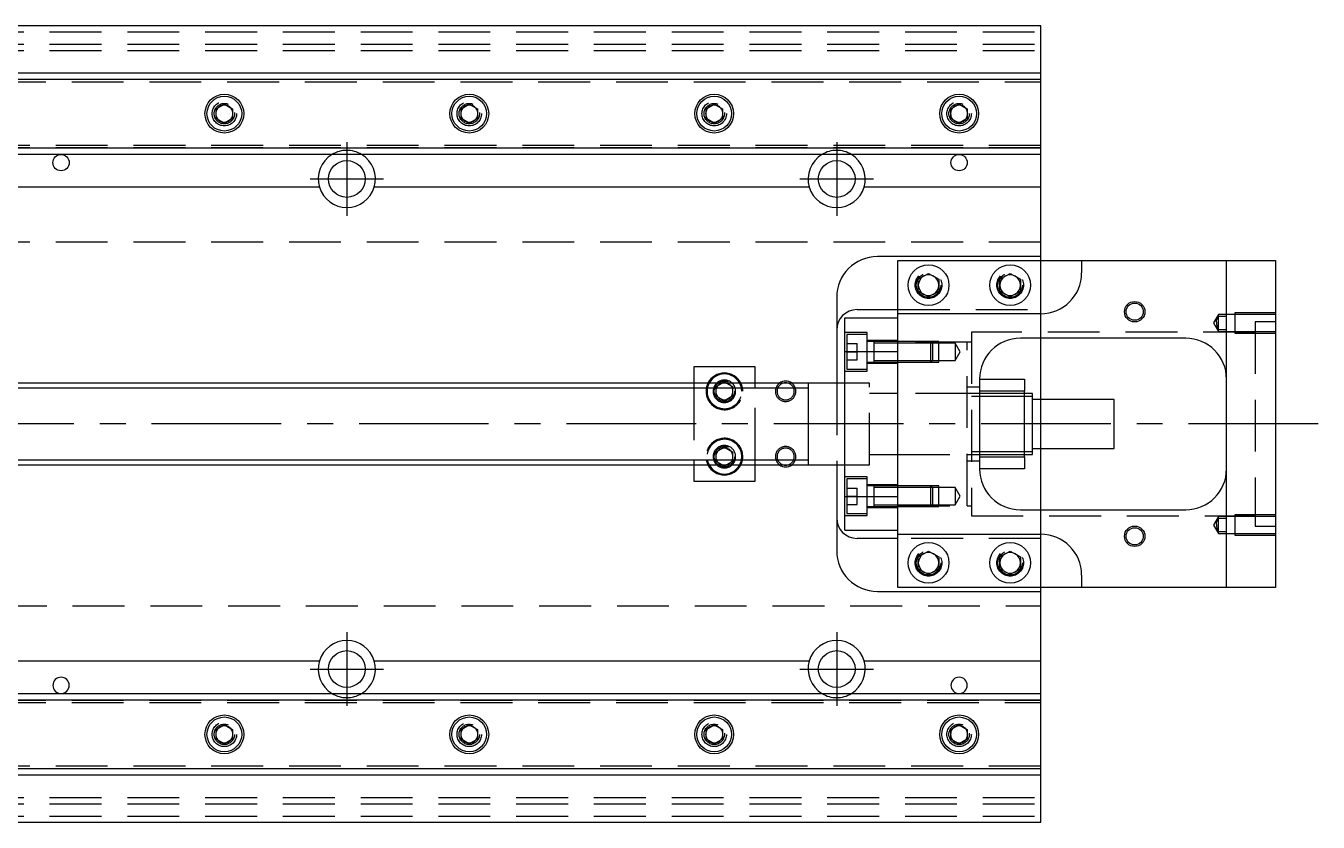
# Model space of a CAD drawing. Extents: x -20 to 932, y -265 to 102.
# Drawn here: x 451.4 to 767.9, y -97.5 to 97.5 of the extents above; entities that cross this region are included whole.
import ezdxf

# ---------------------------------------------------------------- set-up
doc = ezdxf.new("R2010")
doc.units = 0
doc.linetypes.add('CENTER', pattern=[50.8, 31.75, -6.35, 6.35, -6.35])
doc.linetypes.add('DASHED', pattern=[19.05, 12.7, -6.35])
doc.layers.get('0').update_dxf_attribs({"linetype": 'CONTINUOUS'})
doc.layers.add('CENTER', color=1, linetype='CENTER')

msp = doc.modelspace()

# ---------------------------------------------------------------- linework, layer by layer
at = {"color": 3, "linetype": 'DASHED'}
for p, q in [((0, 96), (700, 96)), ((0, 93), (700, 93)), ((0, 91.5), (700, 91.5)), ((424.5, 84.403994), (700, 84.403994)), ((424.5, 83.8), (700, 83.8)), ((502.483582, 76.286038), (502.5, 76)), ((562.483582, 76.286038), (562.5, 76)), ((622.483582, 76.286038), (622.5, 76)), ((677.5, 76), (677.534018, 76.411016)), ((700, 68.2), (424.5, 68.2)), ((700, 67.596006), (424.5, 67.596006)), ((700, 44.5), (5.640312, 44.5)), ((700, 28), (700, 40)), ((669.5, 34), (669.520026, 34.346056)), ((689.5, 34), (689.520026, 34.346056)), ((665, 28), (700, 28)), ((665, 17.78342), (665, 26)), ((700, 27), (700, 28)), ((700, 21), (700, 27)), ((743.5, 26.848738), (742.287564, 24.748738)), ((743.060666, 25.226886), (743.163852, 25.611128)), ((743.163852, 25.611128), (743.302956, 25.985522)), ((743.302956, 25.985522), (743.5, 26.435254)), ((743.5, 26.435254), (743.5, 26.848738)), ((747.5, 26.848738), (743.5, 26.848738)), ((743.5, 23.06222), (743.5, 26.435794)), ((743.5, 26.435254), (745.5, 26.435254)), ((747.5, 27.248732), (747.5, 22.248742)), ((757.5, 27.248732), (747.5, 27.248732)), ((757.5, 26.848738), (747.5, 26.848738)), ((657.5, 22.42767), (652, 22.42767)), ((657.5, 12.92767), (657.5, 22.42767)), ((683, 22.5), (683, -22.5)), ((752.5, 22.5), (683, 22.5)), ((742.287564, 24.748738), (743.5, 22.648738)), ((743.016436, 24.911344), (743.060666, 25.226886)), ((743.5, 22.648738), (743.5, 23.06222)), ((745.5, 23.06222), (743.5, 23.06222)), ((743.5, 22.648738), (747.5, 22.648738)), ((747.5, 22.648738), (757.5, 22.648738)), ((747.5, 22.248742), (757.5, 22.248742)), ((752.5, 25), (752.5, -25)), ((757.5, 25), (752.5, 25)), ((652.5, 21.92767), (652.5, 13.42767)), ((657.5, 21.92767), (652.5, 21.92767)), ((652.5, 19.67767), (655, 19.67767)), ((655, 17.67767), (655, 19.67767)), ((665, 20.42767), (657.5, 20.42767)), ((659.1, 20.17767), (657.5, 20.17767)), ((659.1, 20.17767), (659.095, 20.17767)), ((659.1, 20.17767), (659.1, 19.92022)), ((659.105, 20.17767), (659.1, 20.17767)), ((664.99998, 20.17767), (659.1, 20.17767)), ((659.1, 19.92022), (659.1, 15.435068)), ((664.99998, 19.77767), (659.1, 19.77767)), ((673.1, 20.17767), (665, 20.17767)), ((673.1, 20.177664), (665, 20.177664)), ((682, 20), (665, 20)), ((673.5, 19.77767), (665, 19.77767)), ((673.1, 15.17767), (673.1, 20.17767)), ((673.5, 19.77767), (673.1, 20.17767)), ((675, 20.177664), (673.10002, 20.177664)), ((673.5, 19.77767), (673.5, 15.57767)), ((675, 19.77767), (673.50002, 19.77767)), ((675, 15.177674), (675, 20.177664)), ((679, 19.77767), (675, 19.77767)), ((679, 19.77767), (679, 15.57767)), ((680.212436, 17.67767), (679, 19.77767)), ((682, -20), (682, 20)), ((683, 20), (682, 20)), ((652.5, 17.67767), (655, 17.67767)), ((655, 15.67767), (655, 17.67767)), ((679, 15.57767), (680.212436, 17.67767)), ((652, 12.92767), (657.5, 12.92767)), ((652.5, 15.67767), (655, 15.67767)), ((652.5, 13.42767), (657.5, 13.42767)), ((657.5, 15.17767), (659.1, 15.17767)), ((657.5, 14.92767), (665, 14.92767)), ((659.095, 15.17767), (659.1, 15.17767)), ((659.1, 15.57767), (664.99998, 15.57767)), ((659.1, 15.435068), (659.1, 15.17767)), ((659.1, 15.17767), (659.105, 15.17767)), ((659.1, 15.17767), (664.99998, 15.17767)), ((665, 15.57767), (673.5, 15.57767)), ((665, 15.177674), (673.1, 15.177674)), ((665, 15.17767), (673.1, 15.17767)), ((673.1, 15.17767), (673.5, 15.57767)), ((673.10002, 15.177674), (675, 15.177674)), ((673.50002, 15.57767), (675, 15.57767)), ((675, 15.57767), (679, 15.57767)), ((615, 10), (615, 8.75)), ((620.5, 9.1547), (621.964102, 10)), ((623.035898, 10), (624.5, 9.1547)), ((630, 8.75), (630, 10)), ((643, 10), (642.995, 10)), ((643.005, 10), (643, 10)), ((650, 10), (650, -10)), ((658, 10), (652, 10)), ((658, -10), (658, 10)), ((615, 8.75), (615, -8.75)), ((620, 8), (620.018502, 8.303588)), ((620.5, 8.75), (620.5, 9.1547)), ((620.5, 6.8453), (620.5, 8.75)), ((622.5, 5.690598), (620.5, 6.8453)), ((624.5, 6.8453), (622.5, 5.690598)), ((624.5, 9.1547), (624.5, 8.75)), ((624.5, 8.75), (624.5, 6.8453)), ((630, -8.75), (630, 8.75)), ((665, 7.5), (658, 7.5)), ((682, 7.5), (665, 7.5)), ((685, 9), (682, 9)), ((683, 7.5), (682, 7.5)), ((683, 7.5), (682.995, 7.5)), ((685, 7.5), (683, 7.5)), ((683.005, 7.5), (683, 7.5)), ((696, 7.5), (685, 7.5)), ((700, -6), (700, 6)), ((620.5, -6.8453), (622.5, -5.690598)), ((622.5, -5.690598), (624.5, -6.8453)), ((615, -8.75), (615, -10)), ((620, -8), (620.018502, -7.696412)), ((620.5, -8.75), (620.5, -6.8453)), ((620.5, -9.1547), (620.5, -8.75)), ((621.964102, -10), (620.5, -9.1547)), ((624.5, -9.1547), (623.035898, -10)), ((624.5, -6.8453), (624.5, -8.75)), ((624.5, -8.75), (624.5, -9.1547)), ((630, -10), (630, -8.75)), ((658, -7.5), (665, -7.5)), ((665, -7.5), (682, -7.5)), ((682, -7.5), (683, -7.5)), ((682, -9), (685, -9)), ((682.995, -7.5), (683, -7.5)), ((683, -7.5), (685, -7.5)), ((683, -7.5), (683.005, -7.5)), ((685, -7.5), (696, -7.5)), ((642.995, -10), (643, -10)), ((643, -10), (643.005, -10)), ((652, -10), (658, -10)), ((657.5, -12.92767), (652, -12.92767)), ((652.5, -13.42767), (652.5, -21.92767)), ((657.5, -13.42767), (652.5, -13.42767)), ((652.5, -15.67767), (655, -15.67767)), ((655, -17.67767), (655, -15.67767)), ((657.5, -22.42767), (657.5, -12.92767)), ((665, -14.92767), (657.5, -14.92767)), ((659.1, -15.17767), (657.5, -15.17767)), ((659.1, -15.17767), (659.095, -15.17767)), ((659.1, -15.17767), (659.1, -15.435118)), ((664.99998, -15.17767), (659.1, -15.17767)), ((659.105, -15.17767), (659.1, -15.17767)), ((659.1, -15.435118), (659.1, -19.920272)), ((664.99998, -15.57767), (659.1, -15.57767)), ((673.1, -15.17767), (665, -15.17767)), ((673.1, -15.177674), (665, -15.177674)), ((673.5, -15.57767), (665, -15.57767)), ((673.1, -20.17767), (673.1, -15.17767)), ((673.5, -15.57767), (673.1, -15.17767)), ((675, -15.177674), (673.10002, -15.177674)), ((673.5, -15.57767), (673.5, -19.77767)), ((675, -15.57767), (673.50002, -15.57767)), ((675, -20.177664), (675, -15.177674)), ((679, -15.57767), (675, -15.57767)), ((679, -15.57767), (679, -19.77767)), ((680.212436, -17.67767), (679, -15.57767)), ((652.5, -17.67767), (655, -17.67767)), ((655, -19.67767), (655, -17.67767)), ((665, -26), (665, -17.78342)), ((679, -19.77767), (680.212436, -17.67767)), ((652.5, -19.67767), (655, -19.67767)), ((652.5, -21.92767), (657.5, -21.92767)), ((657.5, -20.17767), (659.1, -20.17767)), ((657.5, -20.42767), (665, -20.42767)), ((659.095, -20.17767), (659.1, -20.17767)), ((659.1, -19.77767), (664.99998, -19.77767)), ((659.1, -19.920272), (659.1, -20.17767)), ((659.1, -20.17767), (664.99998, -20.17767)), ((659.1, -20.17767), (659.105, -20.17767)), ((665, -19.77767), (673.5, -19.77767)), ((665, -20), (682, -20)), ((665, -20.177664), (673.1, -20.177664)), ((665, -20.17767), (673.1, -20.17767)), ((673.1, -20.17767), (673.5, -19.77767)), ((673.10002, -20.177664), (675, -20.177664)), ((673.50002, -19.77767), (675, -19.77767)), ((675, -19.77767), (679, -19.77767)), ((682, -20), (683, -20)), ((700, -27), (700, -21)), ((652, -22.42767), (657.5, -22.42767)), ((683, -22.5), (752.5, -22.5)), ((743.5, -22.648738), (742.287564, -24.748738)), ((742.287564, -24.748738), (743.5, -26.848738)), ((743.016436, -24.586132), (743.060666, -24.27059)), ((743.060666, -24.27059), (743.163852, -23.886348)), ((743.163852, -23.886348), (743.302956, -23.511954)), ((743.302956, -23.511954), (743.5, -23.06222)), ((743.5, -23.06222), (743.5, -22.648738)), ((747.5, -22.648738), (743.5, -22.648738)), ((743.5, -26.435254), (743.5, -23.06168)), ((743.5, -23.06222), (745.5, -23.06222)), ((747.5, -22.248742), (747.5, -27.248732)), ((757.5, -22.248742), (747.5, -22.248742)), ((757.5, -22.648738), (747.5, -22.648738)), ((752.5, -25), (757.5, -25)), ((700, -28), (665, -28)), ((700, -28), (700, -27)), ((700, -40), (700, -28)), ((743.5, -26.848738), (743.5, -26.435254)), ((745.5, -26.435254), (743.5, -26.435254)), ((743.5, -26.848738), (747.5, -26.848738)), ((747.5, -26.848738), (757.5, -26.848738)), ((747.5, -27.248732), (757.5, -27.248732)), ((669.5, -34), (669.520026, -33.653944)), ((689.5, -34), (689.520026, -33.653944)), ((5.640312, -44.5), (700, -44.5)), ((424.5, -67.596006), (700, -67.596006)), ((424.5, -68.2), (700, -68.2)), ((497.5, -76), (497.534018, -75.588984)), ((557.5, -76), (557.534018, -75.588984)), ((622.483582, -75.713962), (622.5, -76)), ((682.483582, -75.713962), (682.5, -76)), ((700, -83.8), (424.5, -83.8)), ((700, -84.403994), (424.5, -84.403994)), ((0, -91.5), (700, -91.5)), ((0, -93), (700, -93)), ((0, -96), (700, -96))]:
    msp.add_line(p, q, dxfattribs=at)
at = {"color": 7, "linetype": 'CONTINUOUS'}
for p, q in [((700, 97.5), (425, 97.5)), ((700, 86), (700, 97.5)), ((425, 86), (700, 86)), ((700, 84.460392), (700, 86)), ((425, 84.460392), (700, 84.460392)), ((700, 67.539608), (700, 84.460392)), ((498, 77.1547), (500, 78.309402)), ((498, 74.8453), (498, 77.1547)), ((500, 78.309402), (502, 77.1547)), ((502, 77.1547), (502, 74.8453)), ((558, 77.1547), (560, 78.309402)), ((558, 74.8453), (558, 77.1547)), ((560, 78.309402), (562, 77.1547)), ((562, 77.1547), (562, 74.8453)), ((618, 77.1547), (620, 78.309402)), ((618, 74.8453), (618, 77.1547)), ((620, 78.309402), (622, 77.1547)), ((622, 77.1547), (622, 74.8453)), ((678, 77.1547), (680, 78.309402)), ((678, 74.8453), (678, 77.1547)), ((680, 78.309402), (682, 77.1547)), ((682, 77.1547), (682, 74.8453)), ((500, 73.690598), (498, 74.8453)), ((502, 74.8453), (500, 73.690598)), ((560, 73.690598), (558, 74.8453)), ((562, 74.8453), (560, 73.690598)), ((620, 73.690598), (618, 74.8453)), ((622, 74.8453), (620, 73.690598)), ((680, 73.690598), (678, 74.8453)), ((682, 74.8453), (680, 73.690598)), ((700, 67.539608), (425, 67.539608)), ((700, 66), (700, 67.539608)), ((700, 66), (425, 66)), ((700, 58), (700, 66)), ((523.291796, 58), (425, 58)), ((643.291796, 58), (536.708204, 58)), ((700, 58), (656.708204, 58)), ((700, 41), (700, 58)), ((700, 41), (660, 41)), ((665, 27), (665, 40)), ((665, 40), (710, 40)), ((700, 40), (700, 41)), ((710, 40), (710, 37)), ((710, 40), (745.5, 40)), ((745.5, -40), (745.5, 40)), ((745.5, 40), (757.5, 40)), ((757.5, 40), (757.5, -40)), ((670, 35.443376), (672.5, 36.886752)), ((670, 32.556624), (670, 35.443376)), ((672.5, 36.886752), (675, 35.443376)), ((675, 35.443376), (675, 32.556624)), ((690, 35.443376), (692.5, 36.886752)), ((690, 32.556624), (690, 35.443376)), ((692.5, 36.886752), (695, 35.443376)), ((695, 35.443376), (695, 32.556624)), ((672.5, 31.113248), (670, 32.556624)), ((675, 32.556624), (672.5, 31.113248)), ((692.5, 31.113248), (690, 32.556624)), ((695, 32.556624), (692.5, 31.113248)), ((650, 31), (650, 10)), ((652, 17.78342), (652, 26)), ((652, 26), (665, 26)), ((655, 28), (665, 28)), ((700, 27), (665, 27)), ((665, 17.78342), (665, 27)), ((735.5, 21), (695, 21)), ((700, 6), (700, 21)), ((652, 17.78342), (665, 17.78342)), ((652, -17.78342), (652, 17.78342)), ((665, -17.78342), (665, 17.78342)), ((665, -17.78342), (665, 17.78342)), ((615, 14), (615, 10)), ((630, 14), (615, 14)), ((630, 10), (630, 14)), ((643, 10), (425, 10)), ((621.964102, 10), (622.5, 10.309402)), ((622.5, 10.309402), (623.035898, 10)), ((643, 10.000006), (643, -10.000006)), ((652, 10), (643, 10)), ((685, 11), (696, 11)), ((685, 11), (685, -11)), ((696, 11), (696, 8)), ((685, 6.75), (683, 6.75)), ((696, 8), (685, 8)), ((696, 6.75), (685, 6.75)), ((696, -8), (696, 8)), ((698, 7.5), (696, 7.5)), ((698, 6.75), (696, 6.75)), ((698, -7.5), (698, 7.5)), ((718, 6), (698, 6)), ((718, -6), (718, 6)), ((698, -6), (718, -6)), ((700, -21), (700, -6)), ((683, -6.75), (685, -6.75)), ((685, -6.75), (696, -6.75)), ((685, -8), (696, -8)), ((696, -6.75), (698, -6.75)), ((696, -7.5), (698, -7.5)), ((696, -8), (696, -11)), ((425, -10), (643, -10)), ((615, -10), (615, -14)), ((622.5, -10.309402), (621.964102, -10)), ((623.035898, -10), (622.5, -10.309402)), ((630, -14), (630, -10)), ((643, -10), (652, -10)), ((650, -10), (650, -31)), ((696, -11), (685, -11)), ((615, -14), (630, -14)), ((652, -17.78342), (665, -17.78342)), ((652, -26), (652, -17.78342)), ((665, -27), (665, -17.78342)), ((695, -21), (735.5, -21)), ((652, -26), (665, -26)), ((665, -28), (655, -28)), ((665, -27), (700, -27)), ((665, -40), (665, -27)), ((670, -32.556624), (672.5, -31.113248)), ((672.5, -31.113248), (675, -32.556624)), ((690, -32.556624), (692.5, -31.113248)), ((692.5, -31.113248), (695, -32.556624)), ((670, -35.443376), (670, -32.556624)), ((675, -32.556624), (675, -35.443376)), ((690, -35.443376), (690, -32.556624)), ((695, -32.556624), (695, -35.443376)), ((672.5, -36.886752), (670, -35.443376)), ((675, -35.443376), (672.5, -36.886752)), ((692.5, -36.886752), (690, -35.443376)), ((695, -35.443376), (692.5, -36.886752)), ((710, -37), (710, -40)), ((660, -41), (700, -41)), ((710, -40), (665, -40)), ((700, -41), (700, -40)), ((700, -58), (700, -41)), ((745.5, -40), (710, -40)), ((757.5, -40), (745.5, -40)), ((425, -58), (523.291796, -58)), ((536.708204, -58), (643.291796, -58)), ((656.708204, -58), (700, -58)), ((700, -66), (700, -58)), ((425, -66), (700, -66)), ((700, -67.539608), (700, -66)), ((425, -67.539608), (700, -67.539608)), ((700, -84.460392), (700, -67.539608)), ((498, -74.8453), (500, -73.690598)), ((498, -77.1547), (498, -74.8453)), ((500, -73.690598), (502, -74.8453)), ((502, -74.8453), (502, -77.1547)), ((558, -74.8453), (560, -73.690598)), ((558, -77.1547), (558, -74.8453)), ((560, -73.690598), (562, -74.8453)), ((562, -74.8453), (562, -77.1547)), ((618, -74.8453), (620, -73.690598)), ((618, -77.1547), (618, -74.8453)), ((620, -73.690598), (622, -74.8453)), ((622, -74.8453), (622, -77.1547)), ((678, -74.8453), (680, -73.690598)), ((678, -77.1547), (678, -74.8453)), ((680, -73.690598), (682, -74.8453)), ((682, -74.8453), (682, -77.1547)), ((500, -78.309402), (498, -77.1547)), ((502, -77.1547), (500, -78.309402)), ((560, -78.309402), (558, -77.1547)), ((562, -77.1547), (560, -78.309402)), ((620, -78.309402), (618, -77.1547)), ((622, -77.1547), (620, -78.309402)), ((680, -78.309402), (678, -77.1547)), ((682, -77.1547), (680, -78.309402)), ((700, -84.460392), (425, -84.460392)), ((700, -86), (700, -84.460392)), ((700, -86), (425, -86)), ((700, -97.5), (700, -86)), ((425, -97.5), (700, -97.5))]:
    msp.add_line(p, q, dxfattribs=at)
at = {"color": 3, "linetype": 'CONTINUOUS'}
for p, q in [((643, 8.75), (425, 8.75)), ((425, -8.75), (643, -8.75))]:
    msp.add_line(p, q, dxfattribs=at)
at = {"color": 7, "linetype": 'CONTINUOUS'}
for centre, radius in [((500, 76), 4.75), ((500, 76), 4.25), ((560, 76), 4.75), ((560, 76), 4.25), ((620, 76), 4.75), ((620, 76), 4.25), ((680, 76), 4.75), ((680, 76), 4.25), ((460, 64), 2), ((530, 60), 4.5), ((650, 60), 4.5), ((680, 64), 2), ((672.5, 34), 5), ((692.5, 34), 5), ((723, 27.5), 2.1), ((723, -27.5), 2.1), ((672.5, -34), 5), ((692.5, -34), 5), ((530, -60), 4.5), ((650, -60), 4.5), ((500, -76), 4.75), ((500, -76), 4.25), ((560, -76), 4.75), ((560, -76), 4.25), ((620, -76), 4.75), ((620, -76), 4.25), ((680, -76), 4.75), ((680, -76), 4.25)]:
    msp.add_circle(centre, radius, dxfattribs=at)
at = {"color": 3, "linetype": 'DASHED'}
for centre, radius in [((500, 76), 3), ((500, 76), 2.5), ((560, 76), 3), ((560, 76), 2.5), ((620, 76), 3), ((620, 76), 2.5), ((680, 76), 3), ((680, 76), 2.5), ((672.5, 34), 3.25), ((672.5, 34), 3), ((692.5, 34), 3.25), ((692.5, 34), 3), ((622.5, 8), 2.5), ((622.5, -8), 2.5), ((672.5, -34), 3.25), ((672.5, -34), 3), ((692.5, -34), 3.25), ((692.5, -34), 3), ((500, -76), 3), ((500, -76), 2.5), ((560, -76), 3), ((560, -76), 2.5), ((620, -76), 3), ((620, -76), 2.5), ((680, -76), 3), ((680, -76), 2.5)]:
    msp.add_circle(centre, radius, dxfattribs=at)
at = {"color": 3, "linetype": 'CONTINUOUS'}
for centre in [(723, 27.5), (723, -27.5)]:
    msp.add_circle(centre, 2.5, dxfattribs=at)
at = {"color": 7, "linetype": 'CONTINUOUS'}
for centre, radius, start, end in [((500, 76), 2.1, 162.24721, 180), ((500, 76), 2.1, 180, 197.75279), ((500, 76), 2.1, 137.75279, 162.24721), ((500, 76), 2.1, 102.24721, 137.75279), ((500, 76), 2.1, 77.75279, 102.24721), ((500, 76), 2.1, 42.24721, 77.75279), ((500, 76), 2.1, 17.75279, 42.24721), ((500, 76), 2.1, 342.24721, 17.75279), ((560, 76), 2.1, 162.24721, 180), ((560, 76), 2.1, 180, 197.75279), ((560, 76), 2.1, 137.75279, 162.24721), ((560, 76), 2.1, 102.24721, 137.75279), ((560, 76), 2.1, 77.75279, 102.24721), ((560, 76), 2.1, 42.24721, 77.75279), ((560, 76), 2.1, 17.75279, 42.24721), ((560, 76), 2.1, 342.24721, 17.75279), ((620, 76), 2.1, 162.24721, 180), ((620, 76), 2.1, 180, 197.75279), ((620, 76), 2.1, 137.75279, 162.24721), ((620, 76), 2.1, 102.24721, 137.75279), ((620, 76), 2.1, 77.75279, 102.24721), ((620, 76), 2.1, 42.24721, 77.75279), ((620, 76), 2.1, 17.75279, 42.24721), ((620, 76), 2.1, 342.24721, 17.75279), ((680, 76), 2.1, 162.24721, 180), ((680, 76), 2.1, 180, 197.75279), ((680, 76), 2.1, 137.75279, 162.24721), ((680, 76), 2.1, 102.24721, 137.75279), ((680, 76), 2.1, 77.75279, 102.24721), ((680, 76), 2.1, 42.24721, 77.75279), ((680, 76), 2.1, 17.75279, 42.24721), ((680, 76), 2.1, 342.24721, 17.75279), ((500, 76), 2.1, 197.75279, 222.24721), ((500, 76), 2.1, 222.24721, 257.75279), ((500, 76), 2.1, 257.75279, 282.24721), ((500, 76), 2.1, 282.24721, 317.75279), ((500, 76), 2.1, 317.75279, 342.24721), ((560, 76), 2.1, 197.75279, 222.24721), ((560, 76), 2.1, 222.24721, 257.75279), ((560, 76), 2.1, 257.75279, 282.24721), ((560, 76), 2.1, 282.24721, 317.75279), ((560, 76), 2.1, 317.75279, 342.24721), ((620, 76), 2.1, 197.75279, 222.24721), ((620, 76), 2.1, 222.24721, 257.75279), ((620, 76), 2.1, 257.75279, 282.24721), ((620, 76), 2.1, 282.24721, 317.75279), ((620, 76), 2.1, 317.75279, 342.24721), ((680, 76), 2.1, 197.75279, 222.24721), ((680, 76), 2.1, 222.24721, 257.75279), ((680, 76), 2.1, 257.75279, 282.24721), ((680, 76), 2.1, 282.24721, 317.75279), ((680, 76), 2.1, 317.75279, 342.24721), ((530, 60), 7, 121.002719, 196.60155), ((530, 60), 7, 343.39845, 58.997281), ((650, 60), 7, 121.002719, 196.60155), ((650, 60), 7, 343.39845, 58.997281), ((530, 60), 7, 196.60155, 343.39845), ((650, 60), 7, 196.60155, 343.39845), ((660, 31), 10, 90, 180), ((672.5, 34), 2.5, 120, 180), ((672.5, 34), 2.5, 60, 120), ((672.5, 34), 2.5, 0, 60), ((692.5, 34), 2.5, 120, 180), ((692.5, 34), 2.5, 60, 120), ((692.5, 34), 2.5, 0, 60), ((700, 37), 10, 270, 0), ((672.5, 34), 2.5, 180, 240), ((672.5, 34), 2.5, 240, 300), ((672.5, 34), 2.5, 300, 0), ((692.5, 34), 2.5, 180, 240), ((692.5, 34), 2.5, 240, 300), ((692.5, 34), 2.5, 300, 0), ((655, 23), 5, 90, 180), ((695, 11), 10, 90, 180), ((735.5, 11), 10, 0, 90), ((622.5, 8), 4.5, 26.3878, 153.6122), ((622.5, 8), 4.25, 28.072487, 151.927513), ((622.5, 8), 2.1, 107.75279, 137.75279), ((622.5, 8), 2.1, 102.24721, 107.75279), ((622.5, 8), 2.1, 77.75279, 102.24721), ((622.5, 8), 2.1, 72.24721, 77.75279), ((622.5, 8), 2.1, 42.24721, 72.24721), ((637.5, 8), 2.1, 90, 107.75279), ((637.5, 8), 2.1, 72.24721, 90), ((622.5, 8), 2.1, 162.24721, 180), ((622.5, 8), 2.1, 180, 197.75279), ((622.5, 8), 2.1, 159.075168, 162.24721), ((622.5, 8), 2.1, 197.75279, 222.24721), ((622.5, 8), 2.1, 137.75279, 159.075168), ((622.5, 8), 2.1, 222.24721, 257.75279), ((622.5, 8), 2.1, 282.24721, 317.75279), ((622.5, 8), 2.1, 20.924832, 42.24721), ((622.5, 8), 2.1, 317.75279, 342.24721), ((622.5, 8), 2.1, 17.75279, 20.924832), ((622.5, 8), 2.1, 342.24721, 17.75279), ((622.5, 8), 2.1, 257.75279, 282.24721), ((622.5, -8), 2.1, 102.24721, 137.75279), ((622.5, -8), 2.1, 77.75279, 102.24721), ((622.5, -8), 2.1, 42.24721, 77.75279), ((622.5, -8), 2.1, 162.24721, 180), ((622.5, -8), 2.1, 180, 197.75279), ((622.5, -8), 2.1, 137.75279, 162.24721), ((622.5, -8), 2.1, 197.75279, 200.924832), ((622.5, -8), 2.1, 200.924832, 222.24721), ((622.5, -8), 2.1, 222.24721, 252.24721), ((622.5, -8), 2.1, 287.75279, 317.75279), ((622.5, -8), 2.1, 17.75279, 42.24721), ((622.5, -8), 2.1, 317.75279, 339.075168), ((622.5, -8), 2.1, 339.075168, 342.24721), ((622.5, -8), 2.1, 342.24721, 17.75279), ((622.5, -8), 4.5, 206.3878, 333.6122), ((622.5, -8), 4.25, 208.072487, 331.927513), ((622.5, -8), 2.1, 252.24721, 257.75279), ((622.5, -8), 2.1, 257.75279, 282.24721), ((622.5, -8), 2.1, 282.24721, 287.75279), ((637.5, -8), 2.1, 252.24721, 287.75279), ((695, -11), 10, 180, 270), ((735.5, -11), 10, 270, 0), ((655, -23), 5, 180, 270), ((700, -37), 10, 0, 90), ((660, -31), 10, 180, 270), ((672.5, -34), 2.5, 60, 120), ((692.5, -34), 2.5, 60, 120), ((672.5, -34), 2.5, 120, 180), ((672.5, -34), 2.5, 180, 240), ((672.5, -34), 2.5, 0, 60), ((672.5, -34), 2.5, 300, 0), ((692.5, -34), 2.5, 120, 180), ((692.5, -34), 2.5, 180, 240), ((692.5, -34), 2.5, 0, 60), ((692.5, -34), 2.5, 300, 0), ((672.5, -34), 2.5, 240, 300), ((692.5, -34), 2.5, 240, 300), ((530, -60), 7, 16.60155, 163.39845), ((650, -60), 7, 16.60155, 163.39845), ((530, -60), 7, 163.39845, 238.997281), ((530, -60), 7, 301.002719, 16.60155), ((650, -60), 7, 163.39845, 238.997281), ((650, -60), 7, 301.002719, 16.60155), ((460, -64), 2, 90, 270), ((460, -64), 2, 270, 90), ((680, -64), 2, 90, 270), ((680, -64), 2, 270, 90), ((500, -76), 2.1, 162.24721, 180), ((500, -76), 2.1, 137.75279, 162.24721), ((500, -76), 2.1, 102.24721, 137.75279), ((500, -76), 2.1, 77.75279, 102.24721), ((500, -76), 2.1, 42.24721, 77.75279), ((500, -76), 2.1, 17.75279, 42.24721), ((500, -76), 2.1, 342.24721, 17.75279), ((560, -76), 2.1, 162.24721, 180), ((560, -76), 2.1, 137.75279, 162.24721), ((560, -76), 2.1, 102.24721, 137.75279), ((560, -76), 2.1, 77.75279, 102.24721), ((560, -76), 2.1, 42.24721, 77.75279), ((560, -76), 2.1, 17.75279, 42.24721), ((560, -76), 2.1, 342.24721, 17.75279), ((620, -76), 2.1, 162.24721, 180), ((620, -76), 2.1, 137.75279, 162.24721), ((620, -76), 2.1, 102.24721, 137.75279), ((620, -76), 2.1, 77.75279, 102.24721), ((620, -76), 2.1, 42.24721, 77.75279), ((620, -76), 2.1, 17.75279, 42.24721), ((620, -76), 2.1, 342.24721, 17.75279), ((680, -76), 2.1, 162.24721, 180), ((680, -76), 2.1, 137.75279, 162.24721), ((680, -76), 2.1, 102.24721, 137.75279), ((680, -76), 2.1, 77.75279, 102.24721), ((680, -76), 2.1, 42.24721, 77.75279), ((680, -76), 2.1, 17.75279, 42.24721), ((680, -76), 2.1, 342.24721, 17.75279), ((500, -76), 2.1, 180, 197.75279), ((500, -76), 2.1, 197.75279, 222.24721), ((500, -76), 2.1, 222.24721, 257.75279), ((500, -76), 2.1, 257.75279, 282.24721), ((500, -76), 2.1, 282.24721, 317.75279), ((500, -76), 2.1, 317.75279, 342.24721), ((560, -76), 2.1, 180, 197.75279), ((560, -76), 2.1, 197.75279, 222.24721), ((560, -76), 2.1, 222.24721, 257.75279), ((560, -76), 2.1, 257.75279, 282.24721), ((560, -76), 2.1, 282.24721, 317.75279), ((560, -76), 2.1, 317.75279, 342.24721), ((620, -76), 2.1, 180, 197.75279), ((620, -76), 2.1, 197.75279, 222.24721), ((620, -76), 2.1, 222.24721, 257.75279), ((620, -76), 2.1, 257.75279, 282.24721), ((620, -76), 2.1, 282.24721, 317.75279), ((620, -76), 2.1, 317.75279, 342.24721), ((680, -76), 2.1, 180, 197.75279), ((680, -76), 2.1, 197.75279, 222.24721), ((680, -76), 2.1, 222.24721, 257.75279), ((680, -76), 2.1, 257.75279, 282.24721), ((680, -76), 2.1, 282.24721, 317.75279), ((680, -76), 2.1, 317.75279, 342.24721)]:
    msp.add_arc(centre, radius, start, end, dxfattribs=at)
at = {"color": 3, "linetype": 'DASHED'}
for centre, radius, start, end in [((530, 60), 7, 58.997281, 121.002719), ((650, 60), 7, 58.997281, 121.002719), ((746.951784, 24.952686), 3.935565, 180.60188226, 208.70854311), ((622.5, 8), 4.5, 153.6122, 170.405932), ((622.5, 8), 4.25, 151.927513, 169.835751), ((622.5, 8), 2.75, 133.341758, 164.17338), ((622.5, 8), 2.75, 46.658242, 133.341758), ((622.5, 8), 2.75, 15.82662, 46.658242), ((622.5, 8), 4.25, 10.164249, 28.072487), ((622.5, 8), 4.5, 9.594068, 26.3878), ((637.5, 8), 2.5, 126.869898, 162.542397), ((637.5, 8), 2.1, 107.75279, 159.075168), ((637.5, 8), 2.1, 20.924832, 72.24721), ((637.5, 8), 2.5, 17.457603, 53.130102), ((622.5, 8), 4.5, 170.405932, 0), ((622.5, 8), 4.25, 169.835751, 0), ((622.5, 8), 2.75, 180, 15.82662), ((622.5, 8), 2.75, 164.17338, 180), ((622.5, 8), 4.25, 0, 10.164249), ((622.5, 8), 4.5, 0, 9.594068), ((637.5, 8), 2.5, 162.542397, 0), ((637.5, 8), 2.1, 159.075168, 20.924832), ((637.5, 8), 2.5, 0, 17.457603), ((622.5, -8), 4.5, 0, 189.594068), ((622.5, -8), 4.25, 0, 190.164249), ((622.5, -8), 2.75, 344.17338, 180), ((637.5, -8), 2.5, 0, 197.457603), ((637.5, -8), 2.1, 90, 200.924832), ((637.5, -8), 2.1, 339.075168, 90), ((622.5, -8), 4.5, 189.594068, 206.3878), ((622.5, -8), 4.25, 190.164249, 208.072487), ((622.5, -8), 2.75, 180, 195.82662), ((622.5, -8), 2.75, 195.82662, 226.658242), ((622.5, -8), 2.75, 313.341758, 344.17338), ((622.5, -8), 4.25, 331.927513, 349.835751), ((622.5, -8), 4.5, 333.6122, 350.405932), ((622.5, -8), 4.25, 349.835751, 0), ((622.5, -8), 4.5, 350.405932, 0), ((637.5, -8), 2.5, 197.457603, 233.130102), ((637.5, -8), 2.1, 200.924832, 252.24721), ((637.5, -8), 2.1, 287.75279, 339.075168), ((637.5, -8), 2.5, 306.869898, 342.542397), ((637.5, -8), 2.5, 342.542397, 0), ((622.5, -8), 2.75, 226.658242, 313.341758), ((746.95178, -24.544789), 3.935561, 180.60189743, 208.70855827), ((530, -60), 7, 238.997281, 301.002719), ((650, -60), 7, 238.997281, 301.002719)]:
    msp.add_arc(centre, radius, start, end, dxfattribs=at)
at = {"color": 3, "linetype": 'CONTINUOUS'}
for centre, start, end in [((637.5, 8), 53.130102, 126.869898), ((637.5, -8), 233.130102, 306.869898)]:
    msp.add_arc(centre, 2.5, start, end, dxfattribs=at)
at = {"layer": 'CENTER', "color": 1, "linetype": 'CENTER'}
for p, q in [((530, 69), (530, 51)), ((650, 69), (650, 51)), ((521, 60), (539, 60)), ((641, 60), (659, 60)), ((767.945, 0), (-20, 0)), ((530, -51), (530, -69)), ((650, -51), (650, -69)), ((521, -60), (539, -60)), ((641, -60), (659, -60))]:
    msp.add_line(p, q, dxfattribs=at)

doc.saveas('drawing.dxf')
